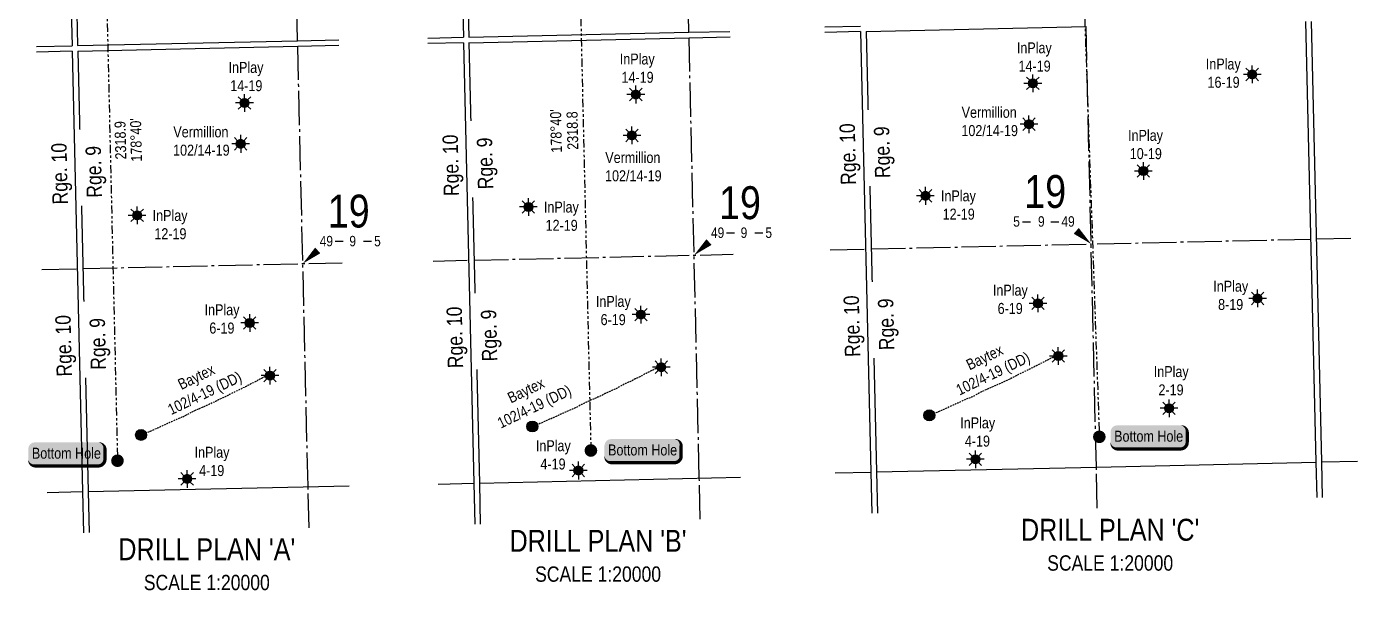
# Model space of a CAD drawing. Extents: x 606747 to 614608, y 5899362 to 5904570.
# Drawn here: x 606748 to 611606, y 5899362 to 5901420 of the extents above; entities that cross this region are included whole.
import ezdxf
from ezdxf.enums import TextEntityAlignment as Align

# ---------------------------------------------------------------- set-up
doc = ezdxf.new("R2010")
doc.units = 0
doc.header["$LTSCALE"] = 5
for name, pattern in [('DASHED1', [0.375, 0.25, -0.125]), ('foc-DOT', [1, 0.2, -0.8]), ('foc-DRILLPATH', [14.75, 6, -1.75, 1.75, -1.75, 1.75, -1.75]), ('foc-QUARTERLINE', [33, 25, -3, 2, -3])]:
    doc.linetypes.add(name, pattern=pattern)
for name, color, linetype in [('10', 1, 'Continuous'), ('9', 3, 'Continuous'), ('ABADATA-DRILL-T', 8, 'Continuous'), ('CG-NOTES', 7, 'Continuous'), ('D-TXT', 6, 'Continuous'), ('DETAIL-HZ-Existing', 8, 'foc-DOT'), ('DETAIL-T', 7, 'Continuous'), ('DRILL-T', 8, 'Continuous'), ('L-BD', 7, 'Continuous'), ('L-MON', 1, 'Continuous'), ('L-SEC', 7, 'Continuous'), ('L-SECLBL', 7, 'Continuous'), ('L-SECQ', 8, 'foc-QUARTERLINE'), ('P-PDRILLPATH', 12, 'foc-DRILLPATH')]:
    doc.layers.add(name, color=color, linetype=linetype)
doc.styles.add('80', font='ARIALN.TTF', dxfattribs={"height": 10})
doc.styles.add('80CG', font='ARIALN.TTF', dxfattribs={"height": 10})
doc.styles.add('80L', font='ARIALN.TTF', dxfattribs={"height": 10})
doc.styles.add('SIMPLEX', font='ARIALN.TTF')

# ---------------------------------------------------------------- blocks, each defined once
blk = doc.blocks.new('plbh')
at = {"layer": 'L-MON'}
h = blk.add_hatch(color=255, dxfattribs=at)
h.dxf.hatch_style = 1
edge = h.paths.add_edge_path()
edge.add_arc((0, 0), 1.16, 0, 360)
h = blk.add_hatch(color=256, dxfattribs=at)
h.dxf.hatch_style = 1
h.paths.add_polyline_path([(-0.96, 0, 1), (0.96, 0, 1)])
h.paths.add_polyline_path([(0.91, 0, -1), (-0.91, 0, -1)], flags=16)
h.paths.add_polyline_path([(0.45, 0, -1), (-0.45, 0, -1)], flags=0)
h = blk.add_hatch(color=256, dxfattribs=at)
h.dxf.hatch_style = 1
h.paths.add_polyline_path([(-0.45, 0, 1), (0.45, 0, 1)])
h.paths.add_polyline_path([(0.4, 0, -1), (-0.4, 0, -1)], flags=16)
at = {"layer": 'L-MON', "color": 240}
for radius in [0.96, 0.91, 0.45, 0.4]:
    blk.add_circle((0, 0), radius, dxfattribs=at)
blk = doc.blocks.new('L-SECLBL')
at = {"layer": '9', "color": 7}
for p, q in [((-5.1, -27.8), (-12.3, -27.8)), ((20.7, -27.8), (13.5, -27.8))]:
    blk.add_line(p, q, dxfattribs=at)
at = {"layer": '10', "color": 2, "style": 'SIMPLEX'}
blk.add_attdef('SEC', text='', height=30, dxfattribs=at).set_placement((0, 0), align=Align.MIDDLE)
at = {"layer": '10', "color": 5, "style": '80L'}
blk.add_attdef('TWP', text='', height=9.5, dxfattribs=at).set_placement((-14.4, -27.4), align=Align.MIDDLE_RIGHT)
blk.add_attdef('RGE', text='', height=9.5, dxfattribs=at).set_placement((3.6, -27.4), align=Align.MIDDLE_CENTER)
blk.add_attdef('MER', text='', height=9.5, dxfattribs=at).set_placement((23.2, -27.4), align=Align.MIDDLE_LEFT)
blk = doc.blocks.new('GAS')
h = blk.add_hatch(color=255)
h.dxf.hatch_style = 1
edge = h.paths.add_edge_path()
edge.add_arc((0, 0), 0.9, 0, 360)
for p, q in [((-0.81, 0), (-1.62, 0)), ((-0.57, 0.57), (-1.14, 1.14)), ((0, 0.81), (0, 1.62)), ((0.57, 0.57), (1.14, 1.14)), ((1.62, 0), (0.81, 0)), ((-0.57, -0.57), (-1.14, -1.14)), ((0, -0.81), (0, -1.62)), ((1.14, -1.14), (0.57, -0.57))]:
    blk.add_line(p, q)
blk.add_circle((0, 0), 0.8)
blk = doc.blocks.new('BH-Existing')
at = {"layer": 'ABADATA-DRILL-T'}
h = blk.add_hatch(color=256, dxfattribs=at)
h.dxf.hatch_style = 1
edge = h.paths.add_edge_path()
edge.add_arc((0, 0), 0.5, 0, 360)
blk.add_circle((0, 0), 0.5, dxfattribs=at)
blk = doc.blocks.new('*U569')
h = blk.add_hatch(color=255)
edge = h.paths.add_edge_path()
edge.add_line((-29, -11.5), (29, -11.5))
edge.add_arc((29, -5.5), 6, 270, 360)
edge.add_line((35, -5.5), (35, 4))
edge.add_arc((29, 4), 6, 0, 90)
edge.add_line((29, 10), (-29, 10))
edge.add_arc((-29, 4), 6, 90, 180)
edge.add_line((-35, 4), (-35, -5.5))
edge.add_arc((-29, -5.5), 6, 180, 270)
at = {"color": 14, "flags": 128}
blk.add_lwpolyline([(-29, -11.5, 3, 3, 0), (29, -11.5, 3, 3, 0.414214), (35, -5.5, 3, 3, 0), (35, 4, 3, 0, 0.414214), (29, 10, 0, 0, 0), (-29, 10, 0, 0, 0.414214), (-35, 4, 0, 0, 0), (-35, -5.5, 0, 3, 0.414214)], format="xyseb", close=True, dxfattribs=at)
at = {"color": 14, "style": '80'}
blk.add_attdef('ENTER_TEXT_001', (-26.8, -4.9), '', height=10, dxfattribs=at)

msp = doc.modelspace()

# ---------------------------------------------------------------- linework, layer by layer
at = {"layer": 'DETAIL-HZ-Existing', "linetype": 'DASHED1', "ltscale": 5, "flags": 128}
for points in [[(610514.466, 5900217.503), (610514.275, 5900217.528), (610513.904, 5900217.569), (610513.17, 5900217.722), (610511.311, 5900218.108), (610509.898, 5900218.215), (610508.161, 5900218.063), (610505.8, 5900217.657), (610505.531, 5900217.591), (610505.273, 5900217.495), (610504.976, 5900217.368), (610504.58, 5900217.219), (610504.084, 5900217.017), (610503.52, 5900216.763), (610502.897, 5900216.488), (610502.194, 5900216.172), (610501.402, 5900215.803), (610500.503, 5900215.362), (610499.534, 5900214.868), (610498.466, 5900214.353), (610497.309, 5900213.796), (610496.092, 5900213.237), (610494.815, 5900212.666), (610493.478, 5900212.074), (610492.073, 5900211.461), (610490.558, 5900210.795), (610488.985, 5900210.048), (610487.344, 5900209.219), (610485.575, 5900208.306), (610483.678, 5900207.341), (610481.671, 5900206.313), (610479.556, 5900205.233), (610477.323, 5900204.1), (610475.02, 5900202.915), (610472.639, 5900201.658), (610467.729, 5900199.082), (610462.786, 5900196.584), (610457.942, 5900194.159), (610453.099, 5900191.703), (610448.149, 5900189.115), (610443.25, 5900186.479), (610438.558, 5900183.987), (610434.012, 5900181.619), (610429.366, 5900179.318), (610424.567, 5900177.064), (610419.731, 5900174.739), (610414.869, 5900172.243), (610409.919, 5900169.635), (610404.938, 5900167.087), (610400.032, 5900164.74), (610395.015, 5900162.471), (610389.77, 5900160.076), (610384.447, 5900157.599), (610379.215, 5900155.095), (610373.966, 5900152.45), (610368.709, 5900149.735), (610363.472, 5900146.99), (610358.207, 5900144.185), (610352.944, 5900141.289), (610347.689, 5900138.484), (610342.389, 5900135.878), (610337.075, 5900133.452), (610331.699, 5900131.094), (610326.146, 5900128.612), (610320.654, 5900126.101), (610315.412, 5900123.596), (610310.252, 5900121.003), (610305.044, 5900118.319), (610299.705, 5900115.662), (610294.183, 5900113.161), (610288.537, 5900110.797), (610283.009, 5900108.545), (610277.66, 5900106.318), (610272.355, 5900103.942), (610267.002, 5900101.475), (610261.429, 5900099.002), (610256.588, 5900096.887), (610250.044, 5900093.991), (610244.572, 5900091.471), (610239.331, 5900088.916), (610234.4, 5900086.379), (610229.25, 5900083.776), (610223.732, 5900081.105), (610218.464, 5900078.42), (610213.487, 5900075.691), (610208.244, 5900072.816), (610205.844, 5900071.519), (610203.364, 5900070.21), (610200.814, 5900068.929), (610198.142, 5900067.686), (610192.547, 5900065.283), (610189.694, 5900064.125), (610186.82, 5900062.997), (610181.11, 5900060.831), (610175.578, 5900058.719), (610170.26, 5900056.443), (610165.108, 5900053.94), (610160.214, 5900051.524), (610157.86, 5900050.398), (610155.506, 5900049.272), (610153.152, 5900048.166), (610150.687, 5900047.057), (610148.152, 5900045.957), (610145.638, 5900044.847), (610143.202, 5900043.779), (610140.826, 5900042.753), (610138.441, 5900041.686), (610135.918, 5900040.516), (610130.507, 5900037.937), (610125.056, 5900035.377), (610122.414, 5900034.184), (610119.83, 5900033.033), (610117.267, 5900031.892), (610112.06, 5900029.578), (610106.97, 5900027.377), (610104.307, 5900026.234), (610098.921, 5900023.886), (610093.397, 5900021.464), (610087.765, 5900018.94), (610082.095, 5900016.346), (610076.601, 5900013.895), (610071.453, 5900011.652), (610064.093, 5900008.577), (610056.788, 5900005.754), (610056.362, 5900005.604), (610047.792, 5900002.53), (610043.804, 5900001.135)], [(607636.834, 5900145.977), (607636.643, 5900146.003), (607636.272, 5900146.044), (607635.538, 5900146.197), (607633.679, 5900146.583), (607632.266, 5900146.69), (607630.529, 5900146.538), (607628.168, 5900146.132), (607627.899, 5900146.066), (607627.641, 5900145.97), (607627.344, 5900145.843), (607626.948, 5900145.693), (607626.452, 5900145.492), (607625.888, 5900145.238), (607625.265, 5900144.963), (607624.562, 5900144.647), (607623.77, 5900144.278), (607622.871, 5900143.836), (607621.902, 5900143.343), (607620.834, 5900142.828), (607619.677, 5900142.27), (607618.46, 5900141.711), (607617.183, 5900141.141), (607615.846, 5900140.549), (607614.441, 5900139.936), (607612.926, 5900139.27), (607611.353, 5900138.522), (607609.712, 5900137.693), (607607.943, 5900136.781), (607606.046, 5900135.816), (607604.039, 5900134.788), (607601.924, 5900133.708), (607599.691, 5900132.575), (607597.388, 5900131.39), (607595.007, 5900130.133), (607590.097, 5900127.556), (607585.154, 5900125.059), (607580.31, 5900122.634), (607575.467, 5900120.178), (607570.517, 5900117.59), (607565.618, 5900114.954), (607560.926, 5900112.462), (607556.38, 5900110.094), (607551.734, 5900107.793), (607546.935, 5900105.539), (607542.099, 5900103.214), (607537.237, 5900100.718), (607532.287, 5900098.11), (607527.306, 5900095.562), (607522.4, 5900093.215), (607517.383, 5900090.946), (607512.138, 5900088.551), (607506.815, 5900086.074), (607501.583, 5900083.57), (607496.334, 5900080.925), (607491.077, 5900078.21), (607485.84, 5900075.465), (607480.575, 5900072.66), (607475.312, 5900069.764), (607470.057, 5900066.959), (607464.757, 5900064.353), (607459.443, 5900061.926), (607454.067, 5900059.569), (607448.514, 5900057.087), (607443.022, 5900054.576), (607437.78, 5900052.071), (607432.62, 5900049.478), (607427.412, 5900046.794), (607422.073, 5900044.137), (607416.551, 5900041.636), (607410.905, 5900039.272), (607405.377, 5900037.02), (607400.028, 5900034.793), (607394.723, 5900032.417), (607389.37, 5900029.95), (607383.797, 5900027.477), (607378.956, 5900025.362), (607372.412, 5900022.466), (607366.94, 5900019.946), (607361.699, 5900017.391), (607356.768, 5900014.854), (607351.618, 5900012.251), (607346.1, 5900009.58), (607340.832, 5900006.895), (607335.855, 5900004.166), (607330.612, 5900001.291), (607328.212, 5899999.994), (607325.732, 5899998.685), (607323.182, 5899997.404), (607320.51, 5899996.161), (607314.916, 5899993.758), (607312.062, 5899992.6), (607309.188, 5899991.471), (607303.478, 5899989.306), (607297.946, 5899987.194), (607292.628, 5899984.918), (607287.476, 5899982.415), (607282.582, 5899979.999), (607280.228, 5899978.873), (607277.874, 5899977.747), (607275.52, 5899976.641), (607273.055, 5899975.532), (607270.52, 5899974.432), (607268.006, 5899973.322), (607265.57, 5899972.254), (607263.194, 5899971.228), (607260.809, 5899970.161), (607258.286, 5899968.991), (607252.875, 5899966.412), (607247.424, 5899963.852), (607244.782, 5899962.659), (607242.198, 5899961.508), (607239.635, 5899960.367), (607234.428, 5899958.053), (607229.338, 5899955.852), (607226.675, 5899954.709), (607221.289, 5899952.361), (607215.765, 5899949.939), (607210.133, 5899947.415), (607204.463, 5899944.82), (607198.969, 5899942.37), (607193.821, 5899940.127), (607186.461, 5899937.052), (607179.156, 5899934.229), (607178.73, 5899934.078), (607170.16, 5899931.005), (607166.172, 5899929.61)], [(609065.105, 5900176.631), (609064.914, 5900176.657), (609064.543, 5900176.698), (609063.809, 5900176.85), (609061.95, 5900177.237), (609060.537, 5900177.343), (609058.8, 5900177.192), (609056.439, 5900176.786), (609056.17, 5900176.72), (609055.913, 5900176.624), (609055.615, 5900176.497), (609055.219, 5900176.347), (609054.724, 5900176.145), (609054.159, 5900175.892), (609053.536, 5900175.617), (609052.833, 5900175.3), (609052.041, 5900174.931), (609051.142, 5900174.49), (609050.173, 5900173.997), (609049.105, 5900173.482), (609047.948, 5900172.924), (609046.731, 5900172.365), (609045.454, 5900171.795), (609044.117, 5900171.203), (609042.712, 5900170.589), (609041.197, 5900169.923), (609039.624, 5900169.176), (609037.983, 5900168.347), (609036.214, 5900167.435), (609034.317, 5900166.47), (609032.311, 5900165.442), (609030.195, 5900164.362), (609027.962, 5900163.228), (609025.659, 5900162.044), (609023.278, 5900160.787), (609018.368, 5900158.21), (609013.425, 5900155.712), (609008.581, 5900153.287), (609003.738, 5900150.832), (608998.788, 5900148.244), (608993.889, 5900145.607), (608989.197, 5900143.116), (608984.651, 5900140.747), (608980.005, 5900138.447), (608975.207, 5900136.193), (608970.37, 5900133.868), (608965.508, 5900131.372), (608960.558, 5900128.764), (608955.577, 5900126.215), (608950.671, 5900123.869), (608945.654, 5900121.599), (608940.409, 5900119.204), (608935.086, 5900116.728), (608929.854, 5900114.223), (608924.605, 5900111.578), (608919.348, 5900108.863), (608914.111, 5900106.118), (608908.846, 5900103.313), (608903.583, 5900100.418), (608898.328, 5900097.613), (608893.028, 5900095.007), (608887.714, 5900092.58), (608882.338, 5900090.222), (608876.786, 5900087.74), (608871.293, 5900085.229), (608866.051, 5900082.725), (608860.891, 5900080.132), (608855.683, 5900077.448), (608850.345, 5900074.791), (608844.822, 5900072.29), (608839.177, 5900069.925), (608833.648, 5900067.674), (608828.3, 5900065.447), (608822.994, 5900063.07), (608817.641, 5900060.603), (608812.068, 5900058.13), (608807.227, 5900056.015), (608800.683, 5900053.12), (608795.212, 5900050.6), (608789.971, 5900048.045), (608785.039, 5900045.508), (608779.889, 5900042.905), (608774.371, 5900040.234), (608769.103, 5900037.548), (608764.126, 5900034.82), (608758.883, 5900031.945), (608756.483, 5900030.648), (608754.003, 5900029.339), (608751.453, 5900028.058), (608748.781, 5900026.814), (608743.187, 5900024.411), (608740.333, 5900023.253), (608737.459, 5900022.125), (608731.749, 5900019.959), (608726.217, 5900017.848), (608720.9, 5900015.571), (608715.747, 5900013.069), (608710.853, 5900010.652), (608708.499, 5900009.526), (608706.145, 5900008.4), (608703.791, 5900007.294), (608701.326, 5900006.186), (608698.791, 5900005.085), (608696.277, 5900003.976), (608693.842, 5900002.908), (608691.465, 5900001.881), (608689.08, 5900000.814), (608686.557, 5899999.644), (608681.146, 5899997.066), (608675.695, 5899994.506), (608673.053, 5899993.313), (608670.469, 5899992.162), (608667.906, 5899991.021), (608662.699, 5899988.707), (608657.61, 5899986.506), (608654.946, 5899985.362), (608649.56, 5899983.014), (608644.036, 5899980.593), (608638.404, 5899978.069), (608632.734, 5899975.474), (608627.24, 5899973.023), (608622.092, 5899970.781), (608614.732, 5899967.706), (608607.427, 5899964.882), (608607.001, 5899964.732), (608598.431, 5899961.659), (608594.443, 5899960.264)]]:
    msp.add_lwpolyline(points, dxfattribs=at)
at = {"layer": 'L-SEC'}
for p, q in [((606877.014, 5902959.346), (606914.427, 5901350.28)), ((606897.118, 5902959.814), (606934.531, 5901350.724)), ((608305.285, 5902990), (608342.698, 5901380.934)), ((608325.389, 5902990.467), (608362.802, 5901381.377)), ((608362.802, 5901381.377), (609165.956, 5901399.102)), ((609165.931, 5901399.101), (609315.811, 5901402.59)), ((609662.257, 5901418.94), (609792.059, 5901421.805)), ((609792.526, 5901401.701), (609662.731, 5901398.547)), ((609792.526, 5901401.701), (609830.314, 5899793.985)), ((609812.63, 5901402.145), (610615.76, 5901419.869)), ((609812.63, 5901402.174), (609850.418, 5899794.435)), ((611456.316, 5899830.323), (611418.544, 5901438.553)), ((611476.42, 5899830.773), (611438.648, 5901439.027)), ((606784.625, 5901347.415), (606914.427, 5901350.28)), ((606934.531, 5901350.724), (607737.684, 5901368.448)), ((606934.998, 5901330.62), (607738.128, 5901348.344)), ((607737.66, 5901368.448), (607887.54, 5901371.936)), ((607738.128, 5901348.344), (607888.03, 5901351.833)), ((608212.896, 5901378.069), (608342.698, 5901380.934)), ((608343.165, 5901360.83), (608213.37, 5901357.675)), ((608343.165, 5901360.83), (608380.953, 5899753.114)), ((608363.269, 5901361.274), (609166.399, 5901378.998)), ((608363.269, 5901361.302), (608401.057, 5899753.563)), ((609166.399, 5901378.998), (609316.301, 5901382.487)), ((606914.894, 5901330.176), (606785.099, 5901327.022)), ((606914.894, 5901330.176), (606952.682, 5899722.46)), ((606934.998, 5901330.649), (606972.786, 5899722.909)), ((609700.52, 5899790.785), (609830.314, 5899793.985)), ((609830.314, 5899793.985), (609833.837, 5899644.084)), ((609850.417, 5899794.481), (609853.942, 5899644.534)), ((609850.418, 5899794.435), (610653.377, 5899812.379)), ((610653.377, 5899812.379), (611456.316, 5899830.323)), ((611459.365, 5899700.526), (611456.316, 5899830.323)), ((611476.42, 5899830.773), (611606.244, 5899833.674)), ((611479.469, 5899700.975), (611476.42, 5899830.773)), ((606972.786, 5899722.909), (607925.65, 5899744.204)), ((608251.159, 5899749.914), (608380.953, 5899753.114)), ((608380.953, 5899753.114), (608384.477, 5899603.213)), ((608401.056, 5899753.609), (608404.581, 5899603.662)), ((608401.057, 5899753.563), (609353.921, 5899774.858)), ((606822.888, 5899719.26), (606952.682, 5899722.46)), ((606952.682, 5899722.46), (606956.205, 5899572.559)), ((606972.785, 5899722.956), (606976.31, 5899573.008))]:
    msp.add_line(p, q, dxfattribs=at)
at = {"layer": 'L-SECLBL', "flags": 128}
for points in [[(610634.328, 5900626.418, 0, 27.989, 0), (610579.912, 5900674.461, 0, 0, 0)], [(607756.696, 5900554.893, 0, 27.989, 0), (607811.112, 5900602.936, 0, 0, 0)], [(609184.967, 5900585.546, 0, 27.989, 0), (609239.383, 5900633.589, 0, 0, 0)]]:
    msp.add_lwpolyline(points, format="xyseb", dxfattribs=at)
at = {"layer": 'L-SECQ'}
for p, q in [((609831.288, 5900608.342), (611437.194, 5900644.49)), ((611457.298, 5900644.943), (611587.11, 5900647.865)), ((608381.927, 5900567.47), (609328.21, 5900588.771)), ((609681.384, 5900604.967), (609811.184, 5900607.889)), ((606803.752, 5900533.442), (606933.552, 5900536.364)), ((606953.656, 5900536.817), (607899.939, 5900558.117)), ((608232.023, 5900564.096), (608361.823, 5900567.018))]:
    msp.add_line(p, q, dxfattribs=at)
for points in [[(609165.865, 5901399.1), (609126.684, 5903007.841)], [(607737.594, 5901368.446), (607698.413, 5902977.187)], [(610653.377, 5899812.379), (610615.76, 5901419.869)], [(607775.745, 5899740.854), (607738.128, 5901348.344)], [(609204.016, 5899771.508), (609166.399, 5901378.998)], [(610656.885, 5899662.478), (610653.377, 5899812.379)], [(609207.524, 5899621.606), (609204.016, 5899771.508)], [(607779.253, 5899590.953), (607775.745, 5899740.854)]]:
    msp.add_lwpolyline(points, dxfattribs=at)
at = {"layer": 'P-PDRILLPATH', "flags": 128}
for points in [[(610330.369, 5903033.003), (610583.079, 5902239.149), (610664.234, 5899922.607)], [(608866.018, 5902991.807), (608753.956, 5902189.897), (608808.214, 5899872.648)]]:
    msp.add_lwpolyline(points, dxfattribs=at)

# ---------------------------------------------------------------- block references
at = {"layer": 'ABADATA-DRILL-T', "xscale": 39.99999999999972, "yscale": 39.99999999999972, "zscale": 19.99999999999986}
for p in [(610043.783, 5900001.159), (607166.151, 5899929.633), (608594.422, 5899960.287)]:
    msp.add_blockref('BH-Existing', p, dxfattribs=at)
at = {"layer": 'CG-NOTES', "color": 6}
ref = msp.add_blockref('*U569', (610845.04, 5899924.482), dxfattribs=dict(at, xscale=3.998463519999994, yscale=3.998463519999994, zscale=3.998463519999994))
ref.add_attrib('ENTER_TEXT_001', 'Bottom Hole', (610718.322, 5899904.817), dxfattribs={"layer": '0', "color": 14, "height": 39.98464, "style": '80'})
ref = msp.add_blockref('*U569', (606894.354, 5899862.449), dxfattribs=dict(at, xscale=3.998463519999994, yscale=3.998463519999994, zscale=3.998463519999994))
ref.add_attrib('ENTER_TEXT_001', 'Bottom Hole', (606767.636, 5899842.784), dxfattribs={"layer": '0', "color": 14, "height": 39.98464, "style": '80'})
ref = msp.add_blockref('*U569', (608997.737, 5899874.339), dxfattribs=dict(at, xscale=3.998463519999994, yscale=3.998463519999994, zscale=3.998463519999994))
ref.add_attrib('ENTER_TEXT_001', 'Bottom Hole', (608871.019, 5899854.674), dxfattribs={"layer": '0', "color": 14, "height": 39.98464, "style": '80'})
at = {"layer": 'DRILL-T', "xscale": 19.99999999999986, "yscale": 19.99999999999986, "zscale": 39.99999999999967}
for p in [(611222.419, 5901245.32), (608972.189, 5901171.969), (610421.55, 5901212.84), (607543.918, 5901141.315), (608958.096, 5901022.723), (610407.457, 5901063.594), (607529.825, 5900992.069), (610824.927, 5900892.854), (610029.439, 5900802.363), (607151.807, 5900730.838), (608580.078, 5900761.492), (610440.283, 5900409.623), (611241.966, 5900427.652), (608990.922, 5900368.751), (607562.651, 5900338.098), (610514.466, 5900217.503), (609065.105, 5900176.631), (607636.834, 5900145.977), (610918.732, 5900026.757), (610211.893, 5899840.63), (607334.261, 5899769.105), (608762.532, 5899799.759)]:
    msp.add_blockref('GAS', p, dxfattribs=at)
at = {"layer": 'L-MON', "color": 2, "xscale": 19.99999999999985, "yscale": 19.99999999999985, "zscale": 19.99999999999985}
for p in [(610664.234, 5899922.607), (608808.214, 5899872.648), (607080.133, 5899835.294)]:
    msp.add_blockref('plbh', p, dxfattribs=at)
at = {"layer": 'L-SECLBL'}
ref = msp.add_blockref('L-SECLBL', (610466.734, 5900818.166), dxfattribs=dict(at, xscale=-3.998463519999992, yscale=3.998463519999992, zscale=3.998463519999992))
ref.add_attrib('SEC', '19', dxfattribs={"layer": '10', "color": 2, "height": 119.9539, "style": 'SIMPLEX'}).set_placement((610466.734, 5900818.166), align=Align.MIDDLE)
ref.add_attrib('TWP', '49', dxfattribs={"layer": '10', "color": 5, "height": 37.9854, "style": '80L'}).set_placement((610574.327, 5900708.734), align=Align.MIDDLE_RIGHT)
ref.add_attrib('RGE', '9', dxfattribs={"layer": '10', "color": 5, "height": 37.985, "style": '80L'}).set_placement((610452.484, 5900708.734), align=Align.MIDDLE_CENTER)
ref.add_attrib('MER', '5', dxfattribs={"layer": '10', "color": 5, "height": 37.985, "style": '80L'}).set_placement((610349.976, 5900708.734), align=Align.MIDDLE_LEFT)
at = {"layer": 'L-SECLBL', "xscale": 3.998463519999992, "yscale": 3.998463519999992, "zscale": 3.998463519999992}
for p in [(609352.56, 5900777.295), (607924.289, 5900746.641)]:
    msp.add_blockref('L-SECLBL', p, dxfattribs=at).add_auto_attribs({'SEC': '19', 'TWP': '49', 'RGE': '9', 'MER': '5'})

# ---------------------------------------------------------------- texts
at = {"layer": 'D-TXT', "color": 3, "char_height": 55.9785, "attachment_point": 1, "rotation": 91.303908, "style": '80L'}
for insert in [(609720.785, 5900841.565), (608271.424, 5900800.693), (606843.153, 5900770.04), (609735.548, 5900213.47), (608286.187, 5900172.598), (606857.916, 5900141.945)]:
    msp.add_mtext_dynamic_manual_height_columns('Rge. 10', width=221.99175, gutter_width=47.537, heights=[0], dxfattribs=dict(at, insert=insert))
at = {"layer": 'DETAIL-T', "color": 3, "char_height": 79.96927, "attachment_point": 5, "style": '80CG'}
for s, insert, width in [("DRILL PLAN 'C'\\P{\\H0.7x;SCALE 1:20000}", (610703.855, 5899528.345), 647.31797), ("DRILL PLAN 'A'\\P{\\H0.7x;SCALE 1:20000}", (607406.197, 5899457.148), 642.29943), ("DRILL PLAN 'B'\\P{\\H0.7x;SCALE 1:20000}", (608834.468, 5899487.802), 642.29943)]:
    msp.add_mtext(s, dxfattribs=dict(at, insert=insert, width=width))
at = {"layer": 'DRILL-T', "char_height": 40, "attachment_point": 1, "style": '80L'}
for s, width, insert in [('\\pi2.38281;InPlay\\P\\pi8.57653;14-19', 127.35771, (610360.808, 5901362.534)), ('\\pi2.38281;InPlay\\P\\pi8.57653;14-19', 127.35771, (608911.447, 5901321.663)), ('\\pi2.38281;InPlay\\P\\pi8.57653;16-19', 127.35771, (611050.644, 5901303.405)), ('\\pi2.38281;InPlay\\P\\pi8.57653;14-19', 127.35771, (607483.176, 5901291.009)), ('\\pi3.5015;Vermillion\\P\\pi2.65566;102/14-19', 204.71105, (610158.141, 5901127.11)), ('\\pi3.5015;Vermillion\\P\\pi2.65566;102/14-19', 204.71105, (607280.509, 5901055.585)), ('\\pi2.38281;InPlay\\P\\pi8.57653;10-19', 127.35771, (610766.737, 5901042.951)), ('\\pi3.5015;Vermillion\\P\\pi2.65566;102/14-19', 204.71105, (608857.325, 5900962.067)), ('\\pi2.38281;InPlay\\P\\pi8.57653;12-19', 127.35771, (610083.74, 5900822.169)), ('\\pi2.38281;InPlay\\P\\pi8.57653;12-19', 127.35771, (608634.379, 5900781.297)), ('\\pi2.38281;InPlay\\P\\pi8.57653;12-19', 127.35771, (607206.108, 5900750.644)), ('\\pi2.38281;InPlay\\P\\pi19.68158;6-19', 127.35771, (610273.328, 5900477.91)), ('\\pi2.38281;InPlay\\P\\pi19.77708;8-19', 127.35771, (611077.969, 5900492.411)), ('\\pi2.38281;InPlay\\P\\pi19.68158;6-19', 127.35771, (608823.967, 5900437.039)), ('\\pi2.38281;InPlay\\P\\pi19.68158;6-19', 127.35771, (607395.696, 5900406.385)), ('\\pi2.38281;InPlay\\P\\pi19.50423;2-19', 127.35771, (610860.561, 5900180.726)), ('\\pi2.38281;InPlay\\P\\pi19.12224;4-19', 127.35771, (610154.21, 5899993.676)), ('\\pi2.38281;InPlay\\P\\pi19.12224;4-19', 127.35771, (607359.125, 5899886.15)), ('\\pi2.38281;InPlay\\P\\pi19.12224;4-19', 127.35771, (608604.989, 5899910.101))]:
    msp.add_mtext_dynamic_manual_height_columns(s, width=width, gutter_width=200, heights=[0], dxfattribs=dict(at, insert=insert))
at = {"layer": 'DRILL-T', "char_height": 40, "attachment_point": 1, "rotation": 25.703803, "style": '80L'}
for insert in [(610105.141, 5900167.863), (607227.509, 5900096.338), (608430.926, 5900047.248)]:
    msp.add_mtext_dynamic_manual_height_columns('\\pi75.75252;Baytex\\P\\pi2.65566;102/4-19 (DD)', width=287.90341, gutter_width=200, heights=[0], dxfattribs=dict(at, insert=insert))
at = {"layer": 'L-BD', "style": '80L'}
for s, rotation, p in [("178%%d40'", 91.3413, (608680.915, 5901038.984)), ('2318.8', 91.3413, (608740.875, 5901040.388)), ("178%%d40'", 91.341254, (607147.704, 5901006.235))]:
    msp.add_text(s, height=39.9846, rotation=rotation, dxfattribs=at).set_placement(p, align=Align.MIDDLE)

# ---------------------------------------------------------------- next in the draw order: texts
at = {"layer": 'D-TXT', "color": 3, "char_height": 55.9785, "width": 221.99175, "attachment_point": 1, "rotation": 91.303908, "style": '80L', "bg_fill": 2}
for insert in [(609845.248, 5900866.325), (608395.887, 5900825.453), (606967.616, 5900794.799), (609860.011, 5900238.23), (608410.65, 5900197.358), (606982.379, 5900166.704)]:
    msp.add_mtext('Rge. 9', dxfattribs=dict(at, insert=insert))

# ---------------------------------------------------------------- next in the draw order: linework, layer by layer
at = {"layer": 'P-PDRILLPATH', "flags": 128}
msp.add_lwpolyline([(607422.756, 5902960.829), (607025.873, 5902152.627), (607080.133, 5899835.294)], dxfattribs=at)

# ---------------------------------------------------------------- next in the draw order: texts
at = {"layer": 'L-BD', "style": '80L'}
msp.add_text('2318.9', height=39.9846, rotation=91.341254, dxfattribs=at).set_placement((607090.742, 5901004.901), align=Align.MIDDLE)

doc.saveas('drawing.dxf')
